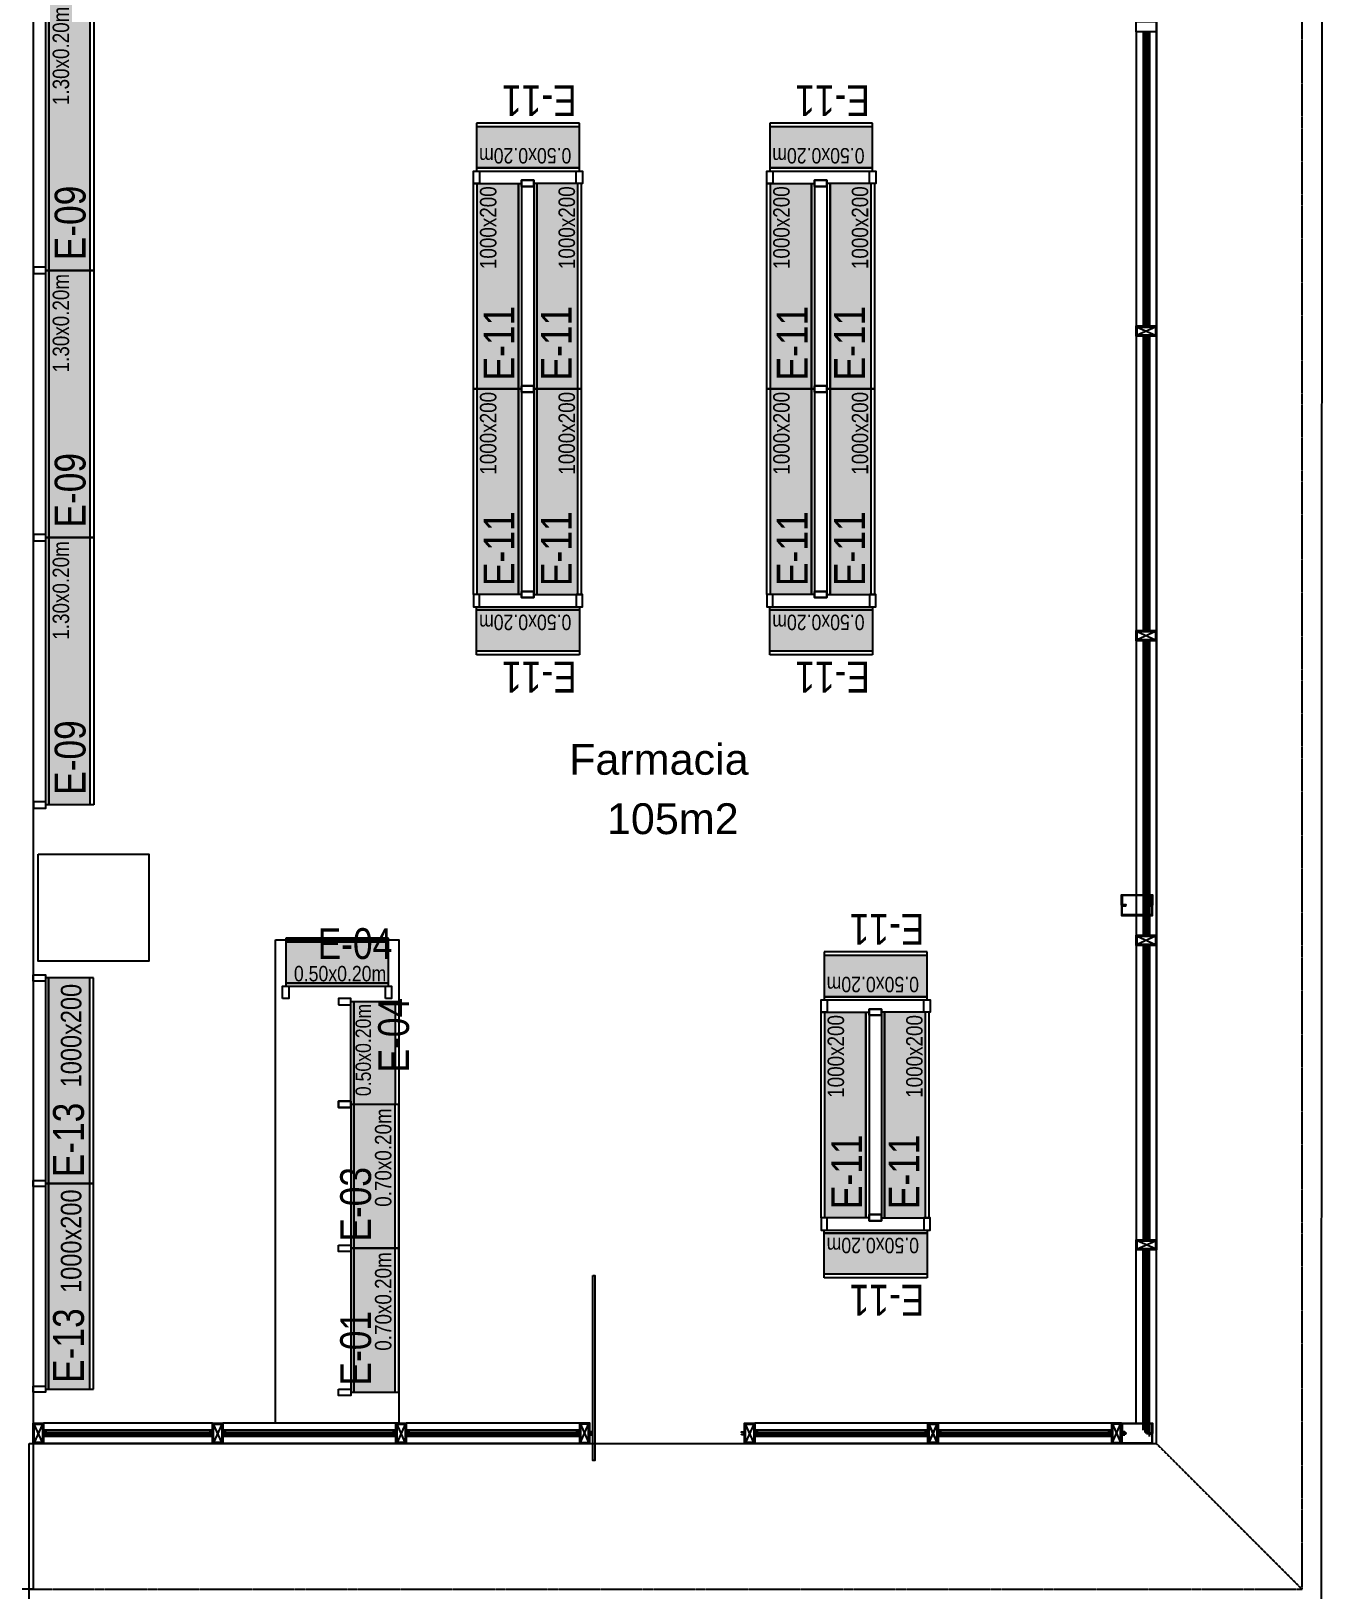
# Model space of a CAD drawing. Header units: millimetres. Extents: x 2698011 to 2856548, y 1019778 to 1210064.
# Drawn here: x 2810043 to 2816325, y 1121158 to 1128739 of the extents above; entities that cross this region are included whole.
import ezdxf
from ezdxf.enums import TextEntityAlignment as Align

# ---------------------------------------------------------------- set-up
doc = ezdxf.new("R2010")
doc.units = ezdxf.units.MM
doc.set_wipeout_variables(frame=1)
for name, pattern in [('CONTINUA', [0]), ('DASHED', [19.05, 12.7, -6.35]), ('HIDDEN', [0.375, 0.25, -0.125])]:
    doc.linetypes.add(name, pattern=pattern)
for name, color, linetype in [('.REVOQUE', 9, 'Continuous'), ('A-Aberturas', 9, 'Continuous'), ('ABERTURA', 9, 'CONTINUA'), ('Arq. Mampostería', 9, 'Continuous'), ('Bloques borde', 9, 'Continuous'), ('nombre de locales', 9, 'Continuous'), ('nombre de locales-m2', 9, 'Continuous'), ('piso', 9, 'Continuous'), ('PROYECCIONES', 9, 'DASHED'), ('Y- TEXTOS', 9, 'Continuous')]:
    doc.layers.add(name, color=color, linetype=linetype)
for name, color, linetype, lineweight in [('_ textos', 9, 'Continuous', 5), ('P E11', 9, 'Continuous', 0), ('Y_ PERFILES', 9, 'Continuous', 0)]:
    doc.layers.add(name, color=color, linetype=linetype, lineweight=lineweight)
doc.styles.add('ARIAL NARROW', font='ARIALN.TTF')
doc.styles.get("Standard").update_dxf_attribs({"font": 'arial.ttf'})

# ---------------------------------------------------------------- blocks, each defined once
blk = doc.blocks.new('MM1300x200-60 m')
blk.add_hatch(color=256).paths.add_polyline_path([(1315, 274.8), (15, 274.8), (15, 74.8), (1315, 74.8)])
at = {"layer": 'Bloques borde'}
for p, q in [((1315, 293), (15, 293)), ((15, 293), (15, 74.8)), ((1315, 274.8), (15, 274.8)), ((1315, 74.8), (1315, 293)), ((15, 74.8), (1315, 74.8))]:
    blk.add_line(p, q, dxfattribs=at)
for points in [[(0, 0), (0, 60), (30, 60), (30, 0)], [(15, 74.8), (15, 60), (1315, 60), (1315, 74.8)], [(1300, 0), (1300, 60), (1330, 60), (1330, 0)]]:
    blk.add_lwpolyline(points, close=True, dxfattribs=at)
at = {"layer": '_ textos', "style": 'ARIAL NARROW'}
blk.add_attdef('S-01', (64, 105.2), '', height=150, dxfattribs=at)
blk.add_attdef('1.30X0.20M', text='', height=80, dxfattribs=at).set_placement((1297.6, 134.5), align=Align.MIDDLE_RIGHT)
blk = doc.blocks.new('MM1000x200-60')
blk.add_hatch(color=256).paths.add_polyline_path([(1015, 274.8), (15, 274.8), (15, 74.8), (1015, 74.8)])
at = {"layer": 'Bloques borde'}
for p, q in [((1015, 293), (15, 293)), ((15, 293), (15, 74.8)), ((1015, 274.8), (15, 274.8)), ((1015, 74.8), (1015, 293)), ((15, 74.8), (1015, 74.8))]:
    blk.add_line(p, q, dxfattribs=at)
for points in [[(0, 0), (0, 60), (30, 60), (30, 0)], [(15, 74.8), (15, 60), (1015, 60), (1015, 74.8)], [(1000, 0), (1000, 60), (1030, 60), (1030, 0)]]:
    blk.add_lwpolyline(points, close=True, dxfattribs=at)
at = {"layer": 'Y- TEXTOS', "style": 'ARIAL NARROW'}
blk.add_attdef('S-01', (75, 329.9), '', height=150, dxfattribs=at)
blk.add_attdef('1000X200', text='', height=100, dxfattribs=at).set_placement((1000, 94.8), align=Align.RIGHT)
blk = doc.blocks.new('MM500x200-60 m')
blk.add_hatch(color=256).paths.add_polyline_path([(0.515, 0.0748), (0.515, 0.2748), (0.015, 0.2748), (0.015, 0.0748)])
at = {"layer": 'Bloques borde'}
for p, q in [((0.015, 0.293), (0.515, 0.293)), ((0.015, 0.0748), (0.015, 0.293)), ((0.015, 0.2748), (0.515, 0.2748)), ((0.515, 0.293), (0.515, 0.0748)), ((0.515, 0.0748), (0.015, 0.0748))]:
    blk.add_line(p, q, dxfattribs=at)
for points in [[(0.03, 0), (0.03, 0.06), (0, 0.06), (0, 0)], [(0.515, 0.0748), (0.515, 0.06), (0.015, 0.06), (0.015, 0.0748)], [(0.53, 0), (0.53, 0.06), (0.5, 0.06), (0.5, 0)]]:
    blk.add_lwpolyline(points, close=True, dxfattribs=at)
at = {"layer": '_ textos', "style": 'ARIAL NARROW'}
blk.add_attdef('S-01', (0.028, 0.3265), '', height=0.15, dxfattribs=at)
blk.add_attdef('0.50X0.20M', text='', height=0.075, dxfattribs=at).set_placement((0.5031, 0.1352), align=Align.MIDDLE_RIGHT)
blk = doc.blocks.new('MM700x200-60 m')
blk.add_hatch(color=256).paths.add_polyline_path([(715, 274.8), (15, 274.8), (15, 74.8), (715, 74.8)])
at = {"layer": 'Bloques borde'}
for p, q in [((15, 293), (15, 74.8)), ((715, 293), (15, 293)), ((715, 274.8), (15, 274.8)), ((715, 74.8), (715, 293)), ((15, 74.8), (715, 74.8))]:
    blk.add_line(p, q, dxfattribs=at)
for points in [[(0, 0), (0, 60), (30, 60), (30, 0)], [(15, 74.8), (15, 60), (715, 60), (715, 74.8)], [(700, 0), (700, 60), (730, 60), (730, 0)]]:
    blk.add_lwpolyline(points, close=True, dxfattribs=at)
at = {"layer": '_ textos', "style": 'ARIAL NARROW'}
blk.add_attdef('S-01', text='', height=150, dxfattribs=at).set_placement((230.3, 387.4), align=Align.MIDDLE_CENTER)
blk.add_attdef('0.70X0.20M', text='', height=80, dxfattribs=at).set_placement((698.5, 133.6), align=Align.MIDDLE_RIGHT)

msp = doc.modelspace()

# ---------------------------------------------------------------- linework, layer by layer
at = {"layer": '.REVOQUE'}
msp.add_lwpolyline([(2809903.028, 1138126.998), (2809903.007, 1140733.705), (2810053.007, 1140733.705), (2810053.007, 1140485.077), (2815516.046, 1140485.077), (2815516.108, 1131749.138), (2815366.108, 1131749.138), (2815366.046, 1140335.077), (2810053.008, 1140335.077), (2810053.049, 1121160.661), (2809903.049, 1121160.661)], dxfattribs=at)
for points in [[(2810076.723, 1124736.355), (2810615.66, 1124736.355), (2810615.66, 1124215.662), (2810076.723, 1124215.662)], [(2811230.787, 1124319.085), (2811830.787, 1124319.085), (2811830.787, 1121969.09), (2811230.787, 1121969.09)]]:
    msp.add_lwpolyline(points, close=True)
for points in [[(2815366.046, 1124491.048), (2815366.046, 1124488.048), (2815346.046, 1124488.048), (2815346.046, 1124538.048), (2815496.046, 1124538.048), (2815496.046, 1124488.048), (2815476.046, 1124488.048), (2815476.046, 1124491.048), (2815493.046, 1124491.048), (2815493.046, 1124535.048), (2815349.046, 1124535.048), (2815349.046, 1124491.048), (2815366.046, 1124491.048), (2815366.046, 1124488.048)], [(2815366.046, 1124485.048), (2815366.046, 1124488.048), (2815346.046, 1124488.048), (2815346.046, 1124438.048), (2815496.046, 1124438.048), (2815496.046, 1124488.048), (2815476.046, 1124488.048), (2815476.046, 1124485.048), (2815493.046, 1124485.048), (2815493.046, 1124441.048), (2815349.046, 1124441.048), (2815349.046, 1124485.048), (2815366.046, 1124485.048), (2815366.046, 1124488.048)], [(2815366.046, 1121922.088), (2815366.046, 1121919.088), (2815346.046, 1121919.088), (2815346.046, 1121969.088), (2815496.046, 1121969.088), (2815496.046, 1121919.088), (2815476.046, 1121919.088), (2815476.046, 1121922.088), (2815493.046, 1121922.088), (2815493.046, 1121966.088), (2815349.046, 1121966.088), (2815349.046, 1121922.088), (2815366.046, 1121922.088), (2815366.046, 1121919.088)], [(2815366.046, 1121916.088), (2815366.046, 1121919.088), (2815346.046, 1121919.088), (2815346.046, 1121869.088), (2815496.046, 1121869.088), (2815496.046, 1121919.088), (2815476.046, 1121919.088), (2815476.046, 1121916.088), (2815493.046, 1121916.088), (2815493.046, 1121872.088), (2815349.046, 1121872.088), (2815349.046, 1121916.088), (2815366.046, 1121916.088), (2815366.046, 1121919.088)]]:
    msp.add_lwpolyline(points)
at = {"layer": 'A-Aberturas'}
msp.add_lwpolyline([(2812774.199, 1122687.333), (2812784.942, 1122687.333), (2812784.942, 1121787.333), (2812774.199, 1121787.333)], close=True, dxfattribs=at)
msp.add_lwpolyline([(2812774.199, 1122687.333), (2812784.942, 1122687.333), (2812784.942, 1121787.333), (2812774.199, 1121787.333)], close=True, dxfattribs=at)
at = {"layer": 'ABERTURA', "linetype": 'ByBlock'}
for p, q in [((2815416.11, 1128736.472), (2815416.109, 1127305.139)), ((2815451.11, 1128736.472), (2815451.109, 1127305.139)), ((2815461.11, 1128721.472), (2815461.109, 1127307.639)), ((2815466.11, 1128733.972), (2815466.109, 1127307.639)), ((2815471.11, 1128721.472), (2815471.109, 1127307.639)), ((2815481.11, 1128736.472), (2815481.109, 1127305.139)), ((2815516.11, 1128736.472), (2815516.109, 1127305.139)), ((2815416.11, 1127255.139), (2815416.109, 1125823.806)), ((2815451.11, 1127255.139), (2815451.109, 1125823.806)), ((2815461.11, 1127240.139), (2815461.109, 1125826.306)), ((2815466.11, 1127252.639), (2815466.109, 1125826.306)), ((2815471.11, 1127240.139), (2815471.109, 1125826.306)), ((2815481.11, 1127255.139), (2815481.109, 1125823.806)), ((2815516.11, 1127255.139), (2815516.109, 1125823.806)), ((2815416.11, 1125773.806), (2815416.11, 1124342.473)), ((2815451.11, 1125773.806), (2815451.11, 1124342.473)), ((2815461.11, 1125758.806), (2815461.11, 1124344.973)), ((2815466.11, 1125771.306), (2815466.11, 1124344.973)), ((2815471.11, 1125758.806), (2815471.11, 1124344.973)), ((2815481.11, 1125773.806), (2815481.11, 1124342.473)), ((2815516.11, 1125773.806), (2815516.11, 1124342.473)), ((2815416.11, 1124292.473), (2815416.11, 1122861.14)), ((2815451.11, 1124292.473), (2815451.11, 1122861.14)), ((2815461.11, 1124277.473), (2815461.11, 1122863.64)), ((2815466.11, 1124289.973), (2815466.11, 1122863.64)), ((2815471.11, 1124277.473), (2815471.11, 1122863.64)), ((2815481.11, 1124292.473), (2815481.11, 1122861.14)), ((2815516.11, 1124292.473), (2815516.11, 1122861.14)), ((2815416.109, 1121969.09), (2815416.109, 1122811.14)), ((2815451.108, 1121934.09), (2815451.109, 1122811.14)), ((2815461.109, 1121924.09), (2815461.109, 1122808.641)), ((2815466.109, 1121919.09), (2815466.109, 1122808.641)), ((2815471.108, 1121914.09), (2815471.109, 1122808.641)), ((2815481.109, 1121904.09), (2815481.109, 1122811.14)), ((2815516.109, 1121869.09), (2815516.109, 1122811.14)), ((2810925.098, 1121969.089), (2810103.047, 1121969.089)), ((2811817.148, 1121969.09), (2810975.098, 1121969.089)), ((2812709.199, 1121969.09), (2811867.148, 1121969.09)), ((2814403.995, 1121969.09), (2813561.944, 1121969.09)), ((2815296.046, 1121969.09), (2814453.995, 1121969.09)), ((2810925.098, 1121934.089), (2810103.047, 1121934.089)), ((2810925.098, 1121904.089), (2810103.047, 1121904.089)), ((2810910.098, 1121924.089), (2810105.547, 1121924.089)), ((2810922.598, 1121919.089), (2810105.547, 1121919.089)), ((2810910.098, 1121914.089), (2810105.547, 1121914.089)), ((2811817.148, 1121934.09), (2810975.098, 1121934.089)), ((2811817.148, 1121904.09), (2810975.098, 1121904.089)), ((2811802.148, 1121924.09), (2810977.598, 1121924.089)), ((2811814.648, 1121919.09), (2810977.598, 1121919.089)), ((2811802.148, 1121914.09), (2810977.598, 1121914.089)), ((2812709.199, 1121934.09), (2811867.148, 1121934.09)), ((2812709.199, 1121904.09), (2811867.148, 1121904.09)), ((2812694.199, 1121924.09), (2811869.648, 1121924.09)), ((2812706.699, 1121919.09), (2811869.648, 1121919.09)), ((2812694.199, 1121914.09), (2811869.648, 1121914.09)), ((2814403.995, 1121934.09), (2813561.944, 1121934.09)), ((2814403.995, 1121904.09), (2813561.944, 1121904.09)), ((2814388.995, 1121924.09), (2813564.444, 1121924.09)), ((2814401.495, 1121919.09), (2813564.444, 1121919.09)), ((2814388.995, 1121914.09), (2813564.444, 1121914.09)), ((2815296.046, 1121934.09), (2814453.995, 1121934.09)), ((2815296.046, 1121904.09), (2814453.995, 1121904.09)), ((2815281.046, 1121924.09), (2814456.495, 1121924.09)), ((2815293.546, 1121919.09), (2814456.495, 1121919.09)), ((2815281.046, 1121914.09), (2814456.495, 1121914.09)), ((2810925.098, 1121869.089), (2810103.047, 1121869.089)), ((2811817.148, 1121869.09), (2810975.098, 1121869.089)), ((2812709.199, 1121869.09), (2811867.148, 1121869.09)), ((2814403.995, 1121869.09), (2813561.944, 1121869.09)), ((2815296.046, 1121869.09), (2814453.995, 1121869.09))]:
    msp.add_line(p, q, dxfattribs=at)
for points in [[(2815516.109, 1128736.472), (2815416.109, 1128736.472), (2815416.109, 1128786.472), (2815516.109, 1128786.472)], [(2815516.109, 1127255.139), (2815416.109, 1127255.139), (2815416.109, 1127305.139), (2815516.109, 1127305.139)], [(2815511.109, 1127260.139), (2815421.109, 1127260.139), (2815421.109, 1127300.139), (2815511.109, 1127300.139)], [(2815516.109, 1125773.806), (2815416.109, 1125773.806), (2815416.109, 1125823.806), (2815516.109, 1125823.806)], [(2815511.109, 1125778.806), (2815421.109, 1125778.806), (2815421.109, 1125818.806), (2815511.109, 1125818.806)], [(2815516.11, 1124292.473), (2815416.11, 1124292.473), (2815416.11, 1124342.473), (2815516.11, 1124342.473)], [(2815511.11, 1124297.473), (2815421.11, 1124297.473), (2815421.11, 1124337.473), (2815511.11, 1124337.473)], [(2815416.11, 1122861.14), (2815516.11, 1122861.14), (2815516.11, 1122811.14), (2815416.11, 1122811.14)], [(2815421.11, 1122856.14), (2815511.11, 1122856.14), (2815511.11, 1122816.14), (2815421.11, 1122816.14)], [(2810053.047, 1121869.09), (2810053.047, 1121969.09), (2810103.047, 1121969.09), (2810103.047, 1121869.09)], [(2810058.047, 1121874.09), (2810058.047, 1121964.09), (2810098.047, 1121964.09), (2810098.047, 1121874.09)], [(2810925.098, 1121869.09), (2810925.098, 1121969.09), (2810975.098, 1121969.09), (2810975.098, 1121869.09)], [(2810930.098, 1121874.09), (2810930.098, 1121964.09), (2810970.098, 1121964.09), (2810970.098, 1121874.09)], [(2811817.148, 1121869.09), (2811817.148, 1121969.09), (2811867.148, 1121969.09), (2811867.148, 1121869.09)], [(2811822.148, 1121874.09), (2811822.148, 1121964.09), (2811862.148, 1121964.09), (2811862.148, 1121874.09)], [(2812759.199, 1121869.09), (2812759.199, 1121969.09), (2812709.199, 1121969.09), (2812709.199, 1121869.09)], [(2812754.199, 1121874.09), (2812754.199, 1121964.09), (2812714.199, 1121964.09), (2812714.199, 1121874.09)], [(2813511.944, 1121869.09), (2813511.944, 1121969.09), (2813561.944, 1121969.09), (2813561.944, 1121869.09)], [(2813516.944, 1121874.09), (2813516.944, 1121964.09), (2813556.944, 1121964.09), (2813556.944, 1121874.09)], [(2814403.995, 1121869.09), (2814403.995, 1121969.09), (2814453.995, 1121969.09), (2814453.995, 1121869.09)], [(2814453.995, 1121869.09), (2814453.995, 1121969.09), (2814403.995, 1121969.09), (2814403.995, 1121869.09)], [(2814408.995, 1121874.09), (2814408.995, 1121964.09), (2814448.995, 1121964.09), (2814448.995, 1121874.09)], [(2814448.995, 1121874.09), (2814448.995, 1121964.09), (2814408.995, 1121964.09), (2814408.995, 1121874.09)], [(2815346.046, 1121869.09), (2815346.046, 1121969.09), (2815296.046, 1121969.09), (2815296.046, 1121869.09)], [(2815341.046, 1121874.09), (2815341.046, 1121964.09), (2815301.046, 1121964.09), (2815301.046, 1121874.09)]]:
    msp.add_lwpolyline(points, close=True, dxfattribs=at)
for points in [[(2815473.609, 1128721.472), (2815471.109, 1128721.472), (2815471.109, 1128733.972), (2815461.109, 1128733.972), (2815461.109, 1128721.472), (2815458.609, 1128721.472), (2815458.609, 1128736.472), (2815473.609, 1128736.472), (2815473.609, 1128721.472)], [(2815511.109, 1127300.139), (2815421.109, 1127260.139)], [(2815421.109, 1127300.139), (2815511.109, 1127260.139)], [(2815473.609, 1127320.139), (2815471.109, 1127320.139), (2815471.109, 1127307.639), (2815461.109, 1127307.639), (2815461.109, 1127320.139), (2815458.609, 1127320.139), (2815458.609, 1127305.139), (2815473.609, 1127305.139), (2815473.609, 1127320.139)], [(2815473.609, 1127240.139), (2815471.109, 1127240.139), (2815471.109, 1127252.639), (2815461.109, 1127252.639), (2815461.109, 1127240.139), (2815458.609, 1127240.139), (2815458.609, 1127255.139), (2815473.609, 1127255.139), (2815473.609, 1127240.139)], [(2815473.609, 1125838.806), (2815471.109, 1125838.806), (2815471.109, 1125826.306), (2815461.109, 1125826.306), (2815461.109, 1125838.806), (2815458.609, 1125838.806), (2815458.609, 1125823.806), (2815473.609, 1125823.806), (2815473.609, 1125838.806)], [(2815511.109, 1125818.806), (2815421.109, 1125778.806)], [(2815421.109, 1125818.806), (2815511.109, 1125778.806)], [(2815473.609, 1125758.806), (2815471.109, 1125758.806), (2815471.109, 1125771.306), (2815461.109, 1125771.306), (2815461.109, 1125758.806), (2815458.609, 1125758.806), (2815458.609, 1125773.806), (2815473.609, 1125773.806), (2815473.609, 1125758.806)], [(2815421.11, 1124337.473), (2815511.11, 1124297.473)], [(2815511.11, 1124337.473), (2815421.11, 1124297.473)], [(2815473.61, 1124357.473), (2815471.11, 1124357.473), (2815471.11, 1124344.973), (2815461.11, 1124344.973), (2815461.11, 1124357.473), (2815458.61, 1124357.473), (2815458.61, 1124342.473), (2815473.61, 1124342.473), (2815473.61, 1124357.473)], [(2815473.61, 1124277.473), (2815471.11, 1124277.473), (2815471.11, 1124289.973), (2815461.11, 1124289.973), (2815461.11, 1124277.473), (2815458.61, 1124277.473), (2815458.61, 1124292.473), (2815473.61, 1124292.473), (2815473.61, 1124277.473)], [(2815473.61, 1122876.14), (2815471.11, 1122876.14), (2815471.11, 1122863.64), (2815461.11, 1122863.64), (2815461.11, 1122876.14), (2815458.61, 1122876.14), (2815458.61, 1122861.14), (2815473.61, 1122861.14), (2815473.61, 1122876.14)], [(2815421.11, 1122816.14), (2815511.11, 1122856.14)], [(2815511.11, 1122816.14), (2815421.11, 1122856.14)], [(2815458.609, 1122796.141), (2815461.109, 1122796.141), (2815461.109, 1122808.641), (2815471.109, 1122808.641), (2815471.109, 1122796.141), (2815473.609, 1122796.141), (2815473.609, 1122811.141), (2815458.609, 1122811.141), (2815458.609, 1122796.141)], [(2810098.047, 1121964.09), (2810058.047, 1121874.09)], [(2810098.047, 1121874.09), (2810058.047, 1121964.09)], [(2810970.098, 1121874.09), (2810930.098, 1121964.09)], [(2810970.098, 1121964.09), (2810930.098, 1121874.09)], [(2811862.148, 1121874.09), (2811822.148, 1121964.09)], [(2811862.148, 1121964.09), (2811822.148, 1121874.09)], [(2812714.199, 1121874.09), (2812754.199, 1121964.09)], [(2812714.199, 1121964.09), (2812754.199, 1121874.09)], [(2813556.944, 1121874.09), (2813516.944, 1121964.09)], [(2813556.944, 1121964.09), (2813516.944, 1121874.09)], [(2814448.995, 1121874.09), (2814408.995, 1121964.09)], [(2814448.995, 1121964.09), (2814408.995, 1121874.09)], [(2814408.995, 1121874.09), (2814448.995, 1121964.09)], [(2814408.995, 1121964.09), (2814448.995, 1121874.09)], [(2815301.046, 1121874.09), (2815341.046, 1121964.09)], [(2815301.046, 1121964.09), (2815341.046, 1121874.09)], [(2810118.047, 1121911.589), (2810118.047, 1121914.089), (2810105.547, 1121914.089), (2810105.547, 1121924.089), (2810118.047, 1121924.089), (2810118.047, 1121926.589), (2810103.047, 1121926.589), (2810103.047, 1121911.589), (2810118.047, 1121911.589)], [(2810910.098, 1121911.59), (2810910.098, 1121914.09), (2810922.598, 1121914.09), (2810922.598, 1121924.09), (2810910.098, 1121924.09), (2810910.098, 1121926.59), (2810925.098, 1121926.59), (2810925.098, 1121911.59), (2810910.098, 1121911.59)], [(2810990.098, 1121911.589), (2810990.098, 1121914.089), (2810977.598, 1121914.089), (2810977.598, 1121924.089), (2810990.098, 1121924.089), (2810990.098, 1121926.589), (2810975.098, 1121926.589), (2810975.098, 1121911.589), (2810990.098, 1121911.589)], [(2811802.149, 1121911.59), (2811802.149, 1121914.09), (2811814.649, 1121914.09), (2811814.649, 1121924.09), (2811802.149, 1121924.09), (2811802.149, 1121926.59), (2811817.149, 1121926.59), (2811817.149, 1121911.59), (2811802.149, 1121911.59)], [(2811882.148, 1121911.59), (2811882.148, 1121914.09), (2811869.648, 1121914.09), (2811869.648, 1121924.09), (2811882.148, 1121924.09), (2811882.148, 1121926.59), (2811867.148, 1121926.59), (2811867.148, 1121911.59), (2811882.148, 1121911.59)], [(2812694.199, 1121911.59), (2812694.199, 1121914.09), (2812706.699, 1121914.09), (2812706.699, 1121924.09), (2812694.199, 1121924.09), (2812694.199, 1121926.59), (2812709.199, 1121926.59), (2812709.199, 1121911.59), (2812694.199, 1121911.59)], [(2812774.199, 1121911.59), (2812774.199, 1121914.09), (2812761.699, 1121914.09), (2812761.699, 1121924.09), (2812774.199, 1121924.09), (2812774.199, 1121926.59), (2812759.199, 1121926.59), (2812759.199, 1121911.59), (2812774.199, 1121911.59)], [(2813496.945, 1121911.59), (2813496.945, 1121914.09), (2813509.445, 1121914.09), (2813509.445, 1121924.09), (2813496.945, 1121924.09), (2813496.945, 1121926.59), (2813511.945, 1121926.59), (2813511.945, 1121911.59), (2813496.945, 1121911.59)], [(2813576.944, 1121911.59), (2813576.944, 1121914.09), (2813564.444, 1121914.09), (2813564.444, 1121924.09), (2813576.944, 1121924.09), (2813576.944, 1121926.59), (2813561.944, 1121926.59), (2813561.944, 1121911.59), (2813576.944, 1121911.59)], [(2814388.995, 1121911.59), (2814388.995, 1121914.09), (2814401.495, 1121914.09), (2814401.495, 1121924.09), (2814388.995, 1121924.09), (2814388.995, 1121926.59), (2814403.995, 1121926.59), (2814403.995, 1121911.59), (2814388.995, 1121911.59)], [(2814388.995, 1121911.59), (2814388.995, 1121914.09), (2814401.495, 1121914.09), (2814401.495, 1121924.09), (2814388.995, 1121924.09), (2814388.995, 1121926.59), (2814403.995, 1121926.59), (2814403.995, 1121911.59), (2814388.995, 1121911.59)], [(2814468.995, 1121911.59), (2814468.995, 1121914.09), (2814456.495, 1121914.09), (2814456.495, 1121924.09), (2814468.995, 1121924.09), (2814468.995, 1121926.59), (2814453.995, 1121926.59), (2814453.995, 1121911.59), (2814468.995, 1121911.59)], [(2814468.995, 1121911.59), (2814468.995, 1121914.09), (2814456.495, 1121914.09), (2814456.495, 1121924.09), (2814468.995, 1121924.09), (2814468.995, 1121926.59), (2814453.995, 1121926.59), (2814453.995, 1121911.59), (2814468.995, 1121911.59)], [(2815281.046, 1121911.59), (2815281.046, 1121914.09), (2815293.546, 1121914.09), (2815293.546, 1121924.09), (2815281.046, 1121924.09), (2815281.046, 1121926.59), (2815296.046, 1121926.59), (2815296.046, 1121911.59), (2815281.046, 1121911.59)], [(2815361.045, 1121911.59), (2815361.045, 1121914.09), (2815348.545, 1121914.09), (2815348.545, 1121924.09), (2815361.045, 1121924.09), (2815361.045, 1121926.59), (2815346.045, 1121926.59), (2815346.045, 1121911.59), (2815361.045, 1121911.59)]]:
    msp.add_lwpolyline(points, dxfattribs=at)
at = {"layer": 'Arq. Mampostería'}
msp.add_line((2810053.17, 1121460.637), (2810053.17, 1121460.823), dxfattribs=at)
at = {"layer": 'piso'}
msp.add_lwpolyline([(2811341.508, 1157580.661), (2811341.507, 1142560.656), (2816324.536, 1142560.668), (2816316.113, 1120569.088), (2811333.058, 1120569.09), (2811333.095, 1116243.759), (2761193.082, 1116243.759), (2761193.082, 1154500.718), (2762493.082, 1154500.718), (2762493.082, 1117543.759), (2810033.084, 1117543.759), (2810033.084, 1121869.09), (2815516.109, 1121869.088), (2815516.046, 1140485.077), (2810053.007, 1140485.065), (2810053.084, 1157580.661), (2811341.508, 1157580.661)], dxfattribs=at)
at = {"layer": 'PROYECCIONES', "linetype": 'HIDDEN'}
msp.add_lwpolyline([(2816224.536, 1121160.661), (2815516.109, 1121869.088)], dxfattribs=at)
at = {"layer": 'Y_ PERFILES'}
msp.add_lwpolyline([(2811230.787, 1121969.09), (2811830.787, 1121969.09)], dxfattribs=at)

# ---------------------------------------------------------------- block references
at = {"layer": 'P E11'}
ref = msp.add_blockref('MM1300x200-60 m', (2810054.149, 1127560.594, 0.022), dxfattribs=dict(at, xscale=-1, rotation=270))
ref.add_attrib('S-01', 'E-09', (2810307.433, 1127624.557, 0.022), dxfattribs={"layer": '_ textos', "height": 150, "rotation": 90, "style": 'ARIAL NARROW'})
ref.add_attrib('1.30X0.20M', '1.30x0.20m', dxfattribs={"layer": '_ textos', "height": 80, "rotation": 90, "style": 'ARIAL NARROW'}).set_placement((2810187.575, 1128858.209, 0.022), align=Align.MIDDLE_RIGHT)
ref = msp.add_blockref('MM500x200-60 m', (2812724.079, 1127998.771, 0.022), dxfattribs=dict(at, xscale=-1000, yscale=1000, zscale=1000))
ref.add_attrib('0.50X0.20M', '0.50x0.20m', dxfattribs={"layer": '_ textos', "height": 75, "rotation": 180, "style": 'ARIAL NARROW'}).set_placement((2812220.931, 1128133.006, 0.022), align=Align.MIDDLE_RIGHT)
ref.add_attrib('S-01', 'E-11', (2812696.121, 1128475.872, 0.022), dxfattribs={"layer": '_ textos', "height": 150, "rotation": 180, "style": 'ARIAL NARROW'})
ref = msp.add_blockref('MM500x200-60 m', (2814150.079, 1127998.771, 0.022), dxfattribs=dict(at, xscale=-1000, yscale=1000, zscale=1000))
ref.add_attrib('0.50X0.20M', '0.50x0.20m', dxfattribs={"layer": '_ textos', "height": 75, "rotation": 180, "style": 'ARIAL NARROW'}).set_placement((2813646.931, 1128133.006, 0.022), align=Align.MIDDLE_RIGHT)
ref.add_attrib('S-01', 'E-11', (2814122.121, 1128475.872, 0.022), dxfattribs={"layer": '_ textos', "height": 150, "rotation": 180, "style": 'ARIAL NARROW'})
ref = msp.add_blockref('MM1000x200-60', (2812487.079, 1128013.771, 0.022), dxfattribs=dict(at, xscale=-1, rotation=90))
ref.add_attrib('S-01', 'E-11', (2812393.01, 1127040.283, 0.022), dxfattribs={"layer": 'Y- TEXTOS', "color": 7, "height": 150, "rotation": 270, "style": 'ARIAL NARROW', "text_generation_flag": 6})
ref.add_attrib('1000X200', '1000x200', dxfattribs={"layer": 'Y- TEXTOS', "color": 7, "height": 80, "rotation": 270, "style": 'ARIAL NARROW', "text_generation_flag": 6}).set_placement((2812305.519, 1127984.431, 0.022), align=Align.RIGHT)
ref = msp.add_blockref('MM1000x200-60', (2812487.079, 1128013.771, 0.022), dxfattribs=dict(at, xscale=-1, rotation=90))
ref.add_attrib('S-01', 'E-11', (2812393.01, 1127040.283, 0.022), dxfattribs={"layer": 'Y- TEXTOS', "color": 7, "height": 150, "rotation": 270, "style": 'ARIAL NARROW', "text_generation_flag": 6})
ref.add_attrib('1000X200', '1000x200', dxfattribs={"layer": 'Y- TEXTOS', "color": 7, "height": 80, "rotation": 270, "style": 'ARIAL NARROW', "text_generation_flag": 6}).set_placement((2812305.519, 1127984.431, 0.022), align=Align.RIGHT)
ref = msp.add_blockref('MM1000x200-60', (2812427.079, 1128013.771, 0.022), dxfattribs=dict(at, rotation=270))
ref.add_attrib('S-01', 'E-11', (2812671.763, 1127040.283, 0.022), dxfattribs={"layer": 'Y- TEXTOS', "color": 7, "height": 150, "rotation": 270, "style": 'ARIAL NARROW', "text_generation_flag": 6})
ref.add_attrib('1000X200', '1000x200', dxfattribs={"layer": 'Y- TEXTOS', "color": 7, "height": 80, "rotation": 270, "style": 'ARIAL NARROW', "text_generation_flag": 6}).set_placement((2812687.603, 1127984.431, 0.022), align=Align.RIGHT)
ref = msp.add_blockref('MM1000x200-60', (2812427.079, 1128013.771, 0.022), dxfattribs=dict(at, rotation=270))
ref.add_attrib('S-01', 'E-11', (2812671.763, 1127040.283, 0.022), dxfattribs={"layer": 'Y- TEXTOS', "color": 7, "height": 150, "rotation": 270, "style": 'ARIAL NARROW', "text_generation_flag": 6})
ref.add_attrib('1000X200', '1000x200', dxfattribs={"layer": 'Y- TEXTOS', "color": 7, "height": 80, "rotation": 270, "style": 'ARIAL NARROW', "text_generation_flag": 6}).set_placement((2812687.603, 1127984.431, 0.022), align=Align.RIGHT)
ref = msp.add_blockref('MM1000x200-60', (2813913.079, 1128013.771, 0.022), dxfattribs=dict(at, xscale=-1, rotation=90))
ref.add_attrib('S-01', 'E-11', (2813819.01, 1127040.283, 0.022), dxfattribs={"layer": 'Y- TEXTOS', "color": 7, "height": 150, "rotation": 270, "style": 'ARIAL NARROW', "text_generation_flag": 6})
ref.add_attrib('1000X200', '1000x200', dxfattribs={"layer": 'Y- TEXTOS', "color": 7, "height": 80, "rotation": 270, "style": 'ARIAL NARROW', "text_generation_flag": 6}).set_placement((2813731.519, 1127984.431, 0.022), align=Align.RIGHT)
ref = msp.add_blockref('MM1000x200-60', (2813913.079, 1128013.771, 0.022), dxfattribs=dict(at, xscale=-1, rotation=90))
ref.add_attrib('S-01', 'E-11', (2813819.01, 1127040.283, 0.022), dxfattribs={"layer": 'Y- TEXTOS', "color": 7, "height": 150, "rotation": 270, "style": 'ARIAL NARROW', "text_generation_flag": 6})
ref.add_attrib('1000X200', '1000x200', dxfattribs={"layer": 'Y- TEXTOS', "color": 7, "height": 80, "rotation": 270, "style": 'ARIAL NARROW', "text_generation_flag": 6}).set_placement((2813731.519, 1127984.431, 0.022), align=Align.RIGHT)
ref = msp.add_blockref('MM1000x200-60', (2813853.079, 1128013.771, 0.022), dxfattribs=dict(at, rotation=270))
ref.add_attrib('S-01', 'E-11', (2814097.763, 1127040.283, 0.022), dxfattribs={"layer": 'Y- TEXTOS', "color": 7, "height": 150, "rotation": 270, "style": 'ARIAL NARROW', "text_generation_flag": 6})
ref.add_attrib('1000X200', '1000x200', dxfattribs={"layer": 'Y- TEXTOS', "color": 7, "height": 80, "rotation": 270, "style": 'ARIAL NARROW', "text_generation_flag": 6}).set_placement((2814113.603, 1127984.431, 0.022), align=Align.RIGHT)
ref = msp.add_blockref('MM1000x200-60', (2813853.079, 1128013.771, 0.022), dxfattribs=dict(at, rotation=270))
ref.add_attrib('S-01', 'E-11', (2814097.763, 1127040.283, 0.022), dxfattribs={"layer": 'Y- TEXTOS', "color": 7, "height": 150, "rotation": 270, "style": 'ARIAL NARROW', "text_generation_flag": 6})
ref.add_attrib('1000X200', '1000x200', dxfattribs={"layer": 'Y- TEXTOS', "color": 7, "height": 80, "rotation": 270, "style": 'ARIAL NARROW', "text_generation_flag": 6}).set_placement((2814113.603, 1127984.431, 0.022), align=Align.RIGHT)
ref = msp.add_blockref('MM1300x200-60 m', (2810054.149, 1126260.594, 0.022), dxfattribs=dict(at, xscale=-1, rotation=270))
ref.add_attrib('S-01', 'E-09', (2810307.433, 1126324.557, 0.022), dxfattribs={"layer": '_ textos', "height": 150, "rotation": 90, "style": 'ARIAL NARROW'})
ref.add_attrib('1.30X0.20M', '1.30x0.20m', dxfattribs={"layer": '_ textos', "height": 80, "rotation": 90, "style": 'ARIAL NARROW'}).set_placement((2810187.575, 1127558.209, 0.022), align=Align.MIDDLE_RIGHT)
ref = msp.add_blockref('MM1000x200-60', (2812487.079, 1127013.771, 0.022), dxfattribs=dict(at, xscale=-1, rotation=90))
ref.add_attrib('S-01', 'E-11', (2812393.01, 1126040.283, 0.022), dxfattribs={"layer": 'Y- TEXTOS', "color": 7, "height": 150, "rotation": 270, "style": 'ARIAL NARROW', "text_generation_flag": 6})
ref.add_attrib('1000X200', '1000x200', dxfattribs={"layer": 'Y- TEXTOS', "color": 7, "height": 80, "rotation": 270, "style": 'ARIAL NARROW', "text_generation_flag": 6}).set_placement((2812305.519, 1126984.431, 0.022), align=Align.RIGHT)
ref = msp.add_blockref('MM1000x200-60', (2812487.079, 1127013.771, 0.022), dxfattribs=dict(at, xscale=-1, rotation=90))
ref.add_attrib('S-01', 'E-11', (2812393.01, 1126040.283, 0.022), dxfattribs={"layer": 'Y- TEXTOS', "color": 7, "height": 150, "rotation": 270, "style": 'ARIAL NARROW', "text_generation_flag": 6})
ref.add_attrib('1000X200', '1000x200', dxfattribs={"layer": 'Y- TEXTOS', "color": 7, "height": 80, "rotation": 270, "style": 'ARIAL NARROW', "text_generation_flag": 6}).set_placement((2812305.519, 1126984.431, 0.022), align=Align.RIGHT)
ref = msp.add_blockref('MM1000x200-60', (2812427.079, 1127013.771, 0.022), dxfattribs=dict(at, rotation=270))
ref.add_attrib('S-01', 'E-11', (2812671.763, 1126040.283, 0.022), dxfattribs={"layer": 'Y- TEXTOS', "color": 7, "height": 150, "rotation": 270, "style": 'ARIAL NARROW', "text_generation_flag": 6})
ref.add_attrib('1000X200', '1000x200', dxfattribs={"layer": 'Y- TEXTOS', "color": 7, "height": 80, "rotation": 270, "style": 'ARIAL NARROW', "text_generation_flag": 6}).set_placement((2812687.603, 1126984.431, 0.022), align=Align.RIGHT)
ref = msp.add_blockref('MM1000x200-60', (2812427.079, 1127013.771, 0.022), dxfattribs=dict(at, rotation=270))
ref.add_attrib('S-01', 'E-11', (2812671.763, 1126040.283, 0.022), dxfattribs={"layer": 'Y- TEXTOS', "color": 7, "height": 150, "rotation": 270, "style": 'ARIAL NARROW', "text_generation_flag": 6})
ref.add_attrib('1000X200', '1000x200', dxfattribs={"layer": 'Y- TEXTOS', "color": 7, "height": 80, "rotation": 270, "style": 'ARIAL NARROW', "text_generation_flag": 6}).set_placement((2812687.603, 1126984.431, 0.022), align=Align.RIGHT)
ref = msp.add_blockref('MM1000x200-60', (2813913.079, 1127013.771, 0.022), dxfattribs=dict(at, xscale=-1, rotation=90))
ref.add_attrib('S-01', 'E-11', (2813819.01, 1126040.283, 0.022), dxfattribs={"layer": 'Y- TEXTOS', "color": 7, "height": 150, "rotation": 270, "style": 'ARIAL NARROW', "text_generation_flag": 6})
ref.add_attrib('1000X200', '1000x200', dxfattribs={"layer": 'Y- TEXTOS', "color": 7, "height": 80, "rotation": 270, "style": 'ARIAL NARROW', "text_generation_flag": 6}).set_placement((2813731.519, 1126984.431, 0.022), align=Align.RIGHT)
ref = msp.add_blockref('MM1000x200-60', (2813913.079, 1127013.771, 0.022), dxfattribs=dict(at, xscale=-1, rotation=90))
ref.add_attrib('S-01', 'E-11', (2813819.01, 1126040.283, 0.022), dxfattribs={"layer": 'Y- TEXTOS', "color": 7, "height": 150, "rotation": 270, "style": 'ARIAL NARROW', "text_generation_flag": 6})
ref.add_attrib('1000X200', '1000x200', dxfattribs={"layer": 'Y- TEXTOS', "color": 7, "height": 80, "rotation": 270, "style": 'ARIAL NARROW', "text_generation_flag": 6}).set_placement((2813731.519, 1126984.431, 0.022), align=Align.RIGHT)
ref = msp.add_blockref('MM1000x200-60', (2813853.079, 1127013.771, 0.022), dxfattribs=dict(at, rotation=270))
ref.add_attrib('S-01', 'E-11', (2814097.763, 1126040.283, 0.022), dxfattribs={"layer": 'Y- TEXTOS', "color": 7, "height": 150, "rotation": 270, "style": 'ARIAL NARROW', "text_generation_flag": 6})
ref.add_attrib('1000X200', '1000x200', dxfattribs={"layer": 'Y- TEXTOS', "color": 7, "height": 80, "rotation": 270, "style": 'ARIAL NARROW', "text_generation_flag": 6}).set_placement((2814113.603, 1126984.431, 0.022), align=Align.RIGHT)
ref = msp.add_blockref('MM1000x200-60', (2813853.079, 1127013.771, 0.022), dxfattribs=dict(at, rotation=270))
ref.add_attrib('S-01', 'E-11', (2814097.763, 1126040.283, 0.022), dxfattribs={"layer": 'Y- TEXTOS', "color": 7, "height": 150, "rotation": 270, "style": 'ARIAL NARROW', "text_generation_flag": 6})
ref.add_attrib('1000X200', '1000x200', dxfattribs={"layer": 'Y- TEXTOS', "color": 7, "height": 80, "rotation": 270, "style": 'ARIAL NARROW', "text_generation_flag": 6}).set_placement((2814113.603, 1126984.431, 0.022), align=Align.RIGHT)
ref = msp.add_blockref('MM1300x200-60 m', (2810054.149, 1124960.594, 0.022), dxfattribs=dict(at, xscale=-1, rotation=270))
ref.add_attrib('S-01', 'E-09', (2810307.433, 1125024.557, 0.022), dxfattribs={"layer": '_ textos', "height": 150, "rotation": 90, "style": 'ARIAL NARROW'})
ref.add_attrib('1.30X0.20M', '1.30x0.20m', dxfattribs={"layer": '_ textos', "height": 80, "rotation": 90, "style": 'ARIAL NARROW'}).set_placement((2810187.575, 1126258.209, 0.022), align=Align.MIDDLE_RIGHT)
at = {"layer": 'P E11', "xscale": 1000, "yscale": 1000, "zscale": 1000, "rotation": 180}
for p in [(2812724.079, 1125998.771, 0.022), (2814150.079, 1125998.771, 0.022), (2814414.71, 1122968.11)]:
    msp.add_blockref('MM500x200-60 m', p, dxfattribs=at).add_auto_attribs({'0.50X0.20M': '0.50x0.20m', 'S-01': 'E-11'})
at = {"layer": 'P E11'}
ref = msp.add_blockref('MM500x200-60 m', (2814414.71, 1123968.11), dxfattribs=dict(at, xscale=-1000, yscale=1000, zscale=1000))
ref.add_attrib('0.50X0.20M', '0.50x0.20m', dxfattribs={"layer": '_ textos', "height": 75, "rotation": 180, "style": 'ARIAL NARROW'}).set_placement((2813911.562, 1124102.345), align=Align.MIDDLE_RIGHT)
ref.add_attrib('S-01', 'E-11', (2814386.752, 1124445.211), dxfattribs={"layer": '_ textos', "height": 150, "rotation": 180, "style": 'ARIAL NARROW'})
ref = msp.add_blockref('MM500x200-60 m', (2811795.787, 1124034.088), dxfattribs=dict(at, xscale=-1000, yscale=1000, zscale=1000))
ref.add_attrib('0.50X0.20M', '0.50x0.20m', dxfattribs={"layer": '_ textos', "height": 75, "rotation": 180, "style": 'ARIAL NARROW', "text_generation_flag": 6}).set_placement((2811769.805, 1124155.162), align=Align.MIDDLE_RIGHT)
ref.add_attrib('S-01', 'E-04', (2811436.082, 1124226.223, 0.02), dxfattribs={"layer": '_ textos', "height": 150, "rotation": 180, "style": 'ARIAL NARROW', "text_generation_flag": 6})
ref = msp.add_blockref('MM1000x200-60', (2810053.047, 1124149.09), dxfattribs=dict(at, rotation=270))
ref.add_attrib('S-01', 'E-13', (2810299.502, 1123164.558), dxfattribs={"layer": 'Y- TEXTOS', "color": 7, "height": 150, "rotation": 270, "style": 'ARIAL NARROW', "text_generation_flag": 6})
ref.add_attrib('1000X200', '1000x200', dxfattribs={"layer": 'Y- TEXTOS', "color": 7, "height": 100, "rotation": 270, "style": 'ARIAL NARROW', "text_generation_flag": 6}).set_placement((2810287.181, 1124105.41), align=Align.RIGHT)
ref = msp.add_blockref('MM500x200-60 m', (2811537.787, 1124034.088), dxfattribs=dict(at, xscale=1000, yscale=1000, zscale=1000, rotation=270))
ref.add_attrib('0.50X0.20M', '0.50x0.20m', dxfattribs={"layer": '_ textos', "height": 75, "rotation": 270, "style": 'ARIAL NARROW', "text_generation_flag": 6}).set_placement((2811657.89, 1124008.105), align=Align.MIDDLE_RIGHT)
ref.add_attrib('S-01', 'E-04', (2811880.537, 1123674.383, 0.02), dxfattribs={"layer": '_ textos', "height": 150, "rotation": 270, "style": 'ARIAL NARROW', "text_generation_flag": 6})
ref = msp.add_blockref('MM1000x200-60', (2814177.71, 1123983.11), dxfattribs=dict(at, xscale=-1, rotation=90))
ref.add_attrib('S-01', 'E-11', (2814083.64, 1123009.622), dxfattribs={"layer": 'Y- TEXTOS', "color": 7, "height": 150, "rotation": 270, "style": 'ARIAL NARROW', "text_generation_flag": 6})
ref.add_attrib('1000X200', '1000x200', dxfattribs={"layer": 'Y- TEXTOS', "color": 7, "height": 80, "rotation": 270, "style": 'ARIAL NARROW', "text_generation_flag": 6}).set_placement((2813996.149, 1123953.77), align=Align.RIGHT)
ref = msp.add_blockref('MM1000x200-60', (2814117.71, 1123983.11), dxfattribs=dict(at, rotation=270))
ref.add_attrib('S-01', 'E-11', (2814362.394, 1123009.622), dxfattribs={"layer": 'Y- TEXTOS', "color": 7, "height": 150, "rotation": 270, "style": 'ARIAL NARROW', "text_generation_flag": 6})
ref.add_attrib('1000X200', '1000x200', dxfattribs={"layer": 'Y- TEXTOS', "color": 7, "height": 80, "rotation": 270, "style": 'ARIAL NARROW', "text_generation_flag": 6}).set_placement((2814378.234, 1123953.77), align=Align.RIGHT)
ref = msp.add_blockref('MM700x200-60 m', (2811537.787, 1123534.088), dxfattribs=dict(at, rotation=270))
ref.add_attrib('S-01', 'E-03', dxfattribs={"layer": '_ textos', "height": 150, "rotation": 270, "style": 'ARIAL NARROW', "text_generation_flag": 6}).set_placement((2811620.918, 1123033.146), align=Align.MIDDLE_CENTER)
ref.add_attrib('0.70X0.20M', '0.70x0.20m', dxfattribs={"layer": '_ textos', "height": 80, "rotation": 270, "style": 'ARIAL NARROW', "text_generation_flag": 6}).set_placement((2811754.924, 1123500.078), align=Align.MIDDLE_RIGHT)
ref = msp.add_blockref('MM1000x200-60', (2810053.047, 1123149.09), dxfattribs=dict(at, rotation=270))
ref.add_attrib('S-01', 'E-13', (2810299.502, 1122164.558), dxfattribs={"layer": 'Y- TEXTOS', "color": 7, "height": 150, "rotation": 270, "style": 'ARIAL NARROW', "text_generation_flag": 6})
ref.add_attrib('1000X200', '1000x200', dxfattribs={"layer": 'Y- TEXTOS', "color": 7, "height": 100, "rotation": 270, "style": 'ARIAL NARROW', "text_generation_flag": 6}).set_placement((2810287.181, 1123105.41), align=Align.RIGHT)
ref = msp.add_blockref('MM700x200-60 m', (2811537.787, 1122834.088), dxfattribs=dict(at, rotation=270))
ref.add_attrib('S-01', 'E-01', dxfattribs={"layer": '_ textos', "height": 150, "rotation": 270, "style": 'ARIAL NARROW', "text_generation_flag": 6}).set_placement((2811620.918, 1122333.146), align=Align.MIDDLE_CENTER)
ref.add_attrib('0.70X0.20M', '0.70x0.20m', dxfattribs={"layer": '_ textos', "height": 80, "rotation": 270, "style": 'ARIAL NARROW', "text_generation_flag": 6}).set_placement((2811754.924, 1122800.078), align=Align.MIDDLE_RIGHT)

# ---------------------------------------------------------------- texts
at = {"layer": 'nombre de locales'}
msp.add_text('Farmacia', height=150, dxfattribs=at).set_placement((2812659.027, 1125122.525))
at = {"layer": 'nombre de locales-m2', "insert": (2813483.661, 1124983.656, 0), "char_height": 150, "attachment_point": 3}
msp.add_mtext_dynamic_manual_height_columns('105m2', width=3.02025, gutter_width=12.5, heights=[0], dxfattribs=at)

# ---------------------------------------------------------------- next in the draw order: wipeouts: each hides what was drawn before it
at = {"linetype": 'HIDDEN'}
msp.add_wipeout([(2762493.082, 1121060.666), (2762493.081, 1121160.661), (2760149.76, 1121160.661), (2760149.766, 1115242.824), (2812376.776, 1115242.824), (2812376.776, 1121160.661), (2812276.383, 1121160.661), (2812276.383, 1115342.824), (2760249.782, 1115342.701), (2760249.776, 1121060.661)], dxfattribs=at).dxf.layer = 'PROYECCIONES'

# ---------------------------------------------------------------- next in the draw order: linework, layer by layer
at = {"layer": 'PROYECCIONES', "linetype": 'HIDDEN'}
msp.add_lwpolyline([(2810033.084, 1121160.661), (2816224.536, 1121160.661), (2816224.536, 1140485.078), (2815516.046, 1140485.077)], dxfattribs=at)

doc.saveas('drawing.dxf')
